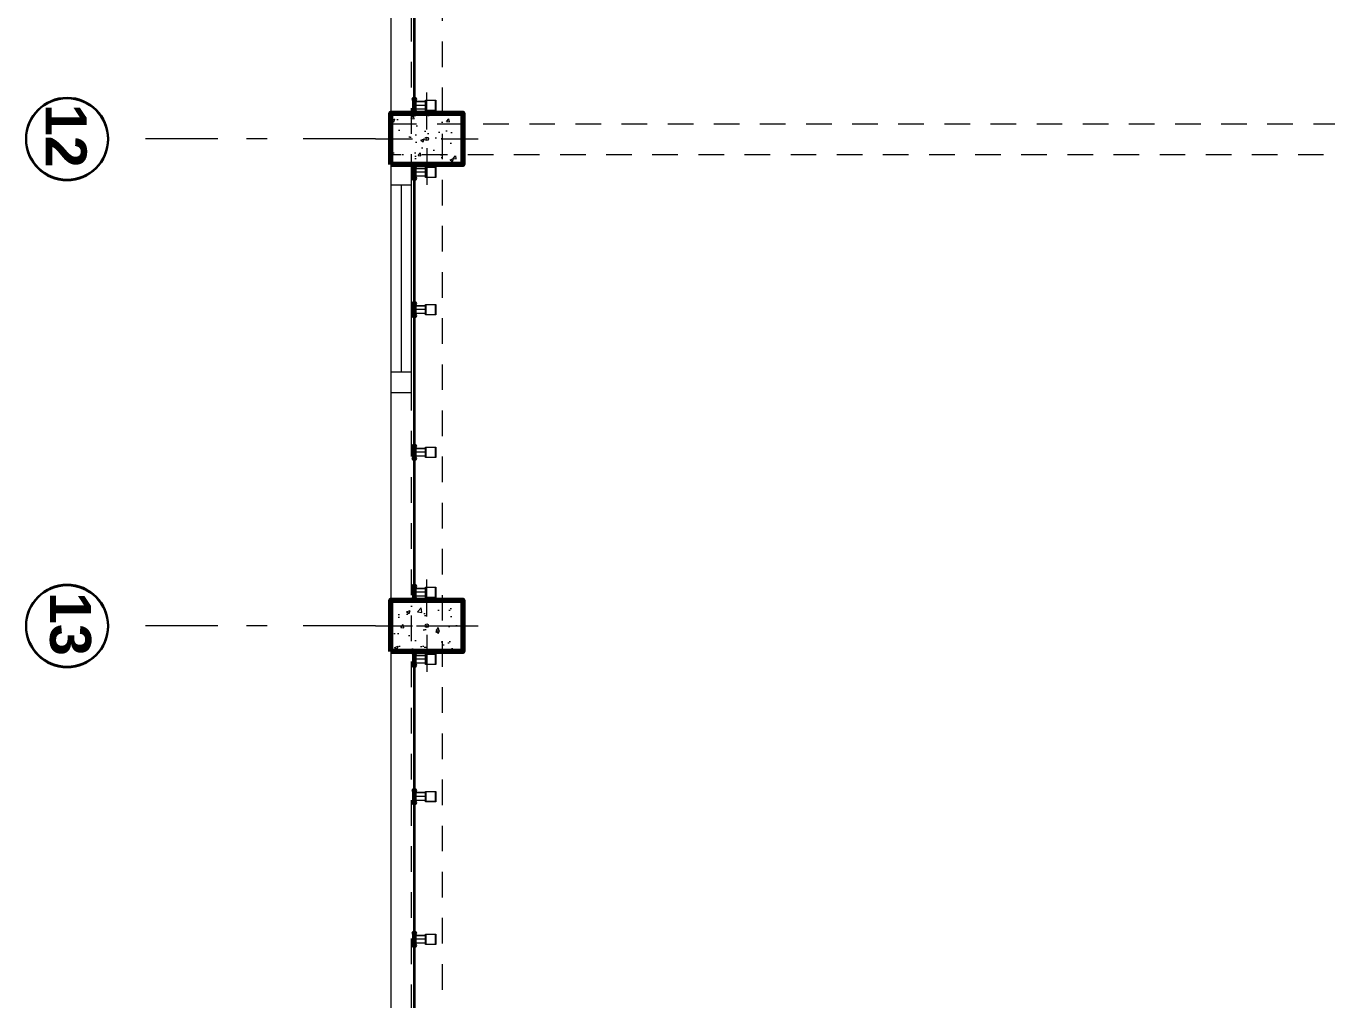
# Model space of a CAD drawing. Header units: metres. Extents: x 27 to 147, y -173 to 8.
# Drawn here: x 115.36 to 121.71, y -34.8 to -30.05 of the extents above; entities that cross this region are included whole.
import ezdxf

# ---------------------------------------------------------------- set-up
doc = ezdxf.new("R2010")
doc.units = ezdxf.units.M
for name, pattern in [('DASHED2', [0.375, 0.25, -0.125]), ('Dot & Dashed', [0.670277762413025, 0.352777767181396, -0.176388883590699, 0, -0.14111111164093]), ('HIDDEN2', [0.1875, 0.125, -0.0625]), ('RAYITAS2', [0.1875, 0.125, -0.0625])]:
    doc.linetypes.add(name, pattern=pattern)
for name, color, linetype, lineweight in [('COLUMNAS 50', 32, 'Continuous', 70), ('Cotas varias El', 253, 'Continuous', 13), ('GRAFO 0 BLANCO', 7, 'Continuous', 0), ('GRAFO 3', 22, 'Continuous', 30), ('GRAFO01', 7, 'Continuous', 0), ('parasoles', 11, 'Continuous', 20), ('proyecciones', 1, 'DASHED2', 5), ('Vanos', 140, 'Continuous', 5), ('vidrio templado', 150, 'Continuous', 5)]:
    doc.layers.add(name, color=color, linetype=linetype, lineweight=lineweight)
doc.styles.add('GENERATED_STYLE_1', font='arialbd.ttf')

# ---------------------------------------------------------------- blocks, each defined once
blk = doc.blocks.new('columna pasillos')
at = {"layer": 'GRAFO 0 BLANCO'}
h = blk.add_hatch(dxfattribs=at)
h.set_pattern_fill('AR-CONC', color=256, scale=0.02399999999999999, angle=-90.00000079175783)
h.set_pattern_definition([(319.9999992082422, (0, 0), (-0.01506051477462154, -0.1721424436160628), [0.01799999999999999, -0.1979999999999999]), (264.9999992082422, (0, 0), (0.1805261125481726, 0.03330031757246919), [0.01439999999999999, -0.1583999999999999]), (10.45144366824218, (-0.001255042758233223, -0.01434520342265684), (0.1654655959138421, -0.1388421255010397), [0.01529764607999999, -0.1682741068799999]), (316.1841992082421, (0.04799999999999998, -6.63301485462505e-10), (-0.03972463092985215, -0.2561379188122313), [0.02699999999999999, -0.2969999999999999]), (6.635634698242177, (0.0446896060250406, -0.02134481941755587), (0.2337884610860787, -0.2243188701924863), [0.02294648207999999, -0.2524113023999999]), (261.1841631982422, (0.04799999999999998, -6.63301485462505e-10), (0.2337884609649843, -0.224318870043817), [0.02159999999999999, -0.2376000002399999]), (290.9999992082422, (0.03599999966834924, -0.0240000004974761), (-0.09662853573932795, -0.1432576911731422), [0.01799999999999999, -0.1979999999999999]), (235.9999992082422, (0.03599999966834924, -0.0240000004974761), (0.1740360100042875, -0.0583956820661451), [0.0144, -0.1584]), (341.4514439482422, (0.02794762174337869, -0.03593814134620205), (0.07740747388692112, -0.2016533714848699), [0.0152976456, -0.1682741068799999]), (307.4999992082422, (0, 0), (0.07989452487918647, -0.002918366380194698), [0, -0.15648, 0, -0.1608, 0, -0.1589999999999999]), (277.4999992082422, (0, 0), (0.09465880997929434, -0.063136690294185), [0, -0.09167999999999997, 0, -0.15288, 0, -0.06059999999999998]), (237.4999992082422, (7.39581156290693e-10, 0.05351999999999998), (-0.005413170986677214, -0.1281173846065747), [0, -0.05999999999999998, 0, -0.1871999999999999, 0, -0.2483999999999999]), (227.4999992082422, (1.071231899021946e-09, 0.07751999999999996), (0.02402519382561498, -0.1399646809741716), [0, -0.07799999999999999, 0, -0.12432, 0, -0.1763999999999999])])
h.paths.add_polyline_path([(-235.5346923206634, 35.02399061012053), (-235.7846922043217, 35.02399061004231), (-235.7846918552657, 34.67399061008165), (-235.5346919716073, 34.67399061016009)])
h.paths.add_polyline_path([(-235.6509782994193, 34.84899061014031, -1), (-235.6684059762088, 34.84899061014031, -1)], flags=16)
at = {"layer": 'COLUMNAS 50', "color": 1, "linetype": 'Continuous', "lineweight": 9}
for p, q in [((-235.659692137814, 35.09899060864817), (-235.659692137814, 34.9189906086481)), ((-235.7046921628762, 34.84899061014031), (-235.8846921628762, 34.84899061014031)), ((-235.6146921127519, 34.84899061014031), (-235.4346921127519, 34.84899061014031)), ((-235.659692137814, 34.77899066027092), (-235.659692137814, 34.59899066027086))]:
    blk.add_line(p, q, dxfattribs=at)
at = {"layer": 'COLUMNAS 50', "linetype": 'Continuous'}
blk.add_lwpolyline([(-235.7846922043217, 35.02399061004231), (-235.5346923206634, 35.02399061012053), (-235.5346919716073, 34.67399061016009), (-235.7846918552657, 34.67399061008165)], close=True, dxfattribs=at)
at = {"layer": 'COLUMNAS 50', "color": 1, "linetype": 'Continuous', "lineweight": 9}
blk.add_circle((-235.659692137814, 34.84899061014031), 0.0087138383947443, dxfattribs=at)
blk.add_point((-235.659692137814, 34.84899061014031), dxfattribs=at)
blk = doc.blocks.new('A$C080739DF')
at = {"layer": 'parasoles', "linetype": 'Continuous'}
h = blk.add_hatch(dxfattribs=at)
h.set_pattern_fill('LIGHTWEIGHT_CONCRETE', color=256, scale=0.001, style=0, pattern_type=2)
h.set_pattern_definition([(0, (184.8167124095916, -24.72910531852027), (0, 0.7794228634059974), [0.04875, -0.40125]), (0, (185.0417124095974, -24.33939390275224), (0, 0.7794228634059974), [0.04875, -0.40125]), (60.00000000000014, (184.8167124095916, -24.72910531852027), (-0.6750000000000032, 0.3897114317029972), [0.04875000000000001, -0.4012499999999999]), (60.00000000000014, (185.2667124096033, -24.72910531852027), (-0.6750000000000032, 0.3897114317029972), [0.04875000000000001, -0.4012499999999999]), (120.0000000000003, (184.8654624078035, -24.72910531852027), (0.6750000000000005, 0.3897114317030018), [0.04874999999999995, -0.4012499999999995]), (120.0000000000003, (185.31546241675, -24.72910531852027), (0.6750000000000005, 0.3897114317030018), [0.04874999999999995, -0.4012499999999995]), (0, (184.8167124095916, -24.65410531851954), (0, 0.15), [0, -0.15, 0, -0.225]), (44.99999999999999, (184.8917124096033, -24.65410531851954), (-0.1060660171779821, 0.1060660171779822), [0, -0.1125, 0, -0.1875])])
h.paths.add_polyline_path([(-1.989917751643588e-05, -3.036353831475935e-06), (0.09998010082830433, -3.036353831475935e-06), (0.09998010082830433, 0.09999696364471333), (-1.989917751643588e-05, 0.09999696364471333)])
for p, q in [((0.09998010082830433, 1.112497816962474), (-1.989917751643588e-05, 1.112497816962474)), ((-1.989917751643588e-05, 1.112497816962474), (-1.989917751643588e-05, 1.01249781696211)), ((0.09998010082830433, 1.01249781696211), (0.09998010082830433, 1.112497816962474)), ((-1.989917751643588e-05, 1.01249781696211), (0.09998010082830433, 1.01249781696211)), ((0.09998010082830433, 0.09999696364471333), (-1.989917751643588e-05, 0.09999696364471333)), ((-1.989917751643588e-05, 0.09999696364471333), (-1.989917751643588e-05, -3.036353831475935e-06)), ((0.09998010082830433, -3.036353831475935e-06), (0.09998010082830433, 0.09999696364471333)), ((-1.989917751643588e-05, -3.036353831475935e-06), (0.09998010082830433, -3.036353831475935e-06))]:
    blk.add_line(p, q, dxfattribs=at)
at = {"layer": 'parasoles', "linetype": 'Continuous', "flags": 128}
for points in [[(-1.990278639141252e-05, 1.012324422215585), (-1.989943945090999e-05, 0.09999695892079785)], [(0.04998010054890756, 0.09999695893898775), (0.04998009720196706, 1.012324422401122)]]:
    blk.add_lwpolyline(points, dxfattribs=at)

msp = doc.modelspace()

# ---------------------------------------------------------------- linework, layer by layer
at = {"layer": 'Cotas varias El', "linetype": 'Dot & Dashed'}
for p, q in [((117.064586723168, -30.60378241225767), (115.759643334425, -30.60378241225767)), ((117.064586723168, -30.60378265929832), (115.759643334425, -30.60378265929832)), ((117.0645867231682, -32.97878251164038), (115.7596433344252, -32.97878251164038)), ((117.0645867231682, -32.97878275868102), (115.7596433344252, -32.97878275868102))]:
    msp.add_line(p, q, dxfattribs=at)
at = {"layer": 'GRAFO 3', "linetype": 'Continuous'}
for centre in [(115.5592292093167, -30.60625187546269), (115.5596433344252, -30.60378433125454), (115.5592292093167, -32.98125030288917), (115.5596433344252, -32.97878275868102)]:
    msp.add_circle(centre, 0.2, dxfattribs=at)
at = {"layer": 'GRAFO01'}
msp.add_line((117.1394858807656, -11.70378287150523), (117.1395866561231, -40.25378302024798), dxfattribs=at)
at = {"layer": 'GRAFO01', "color": 251, "linetype": 'DASHED2', "lineweight": 9, "ltscale": 0.2}
for points in [[(117.1394858808439, -30.72878373632206), (117.1394858807657, -30.47878385266371), (117.4894858807261, -30.47878350360766), (117.4894858808046, -30.72878338726601)], [(117.1395867218524, -30.72878247876538), (117.1395867217742, -30.47878259510703), (117.4895867217346, -30.47878224605098), (117.4895867218131, -30.72878212970933)], [(117.1395867218524, -30.72878272580603), (117.1395867217742, -30.47878284214768), (117.4895867217346, -30.47878249309163), (117.4895867218131, -30.72878237674998)], [(117.1395177124898, -33.10378383739869), (117.1395177124116, -32.85378395374035), (117.489517712372, -32.8537836046843), (117.4895177124505, -33.10378348834264)], [(117.1396185534983, -33.10378257984202), (117.1396185534201, -32.85378269618367), (117.4896185533805, -32.85378234712762), (117.489618553459, -33.10378223078597)], [(117.1396185534983, -33.10378282688266), (117.1396185534201, -32.85378294322432), (117.4896185533805, -32.85378259416827), (117.489618553459, -33.10378247782661)]]:
    msp.add_lwpolyline(points, close=True, dxfattribs=at)
at = {"layer": 'proyecciones', "color": 61, "linetype": 'HIDDEN2', "true_color": 0xedee99}
for points in [[(117.3894859970254, -11.45378311266082), (117.3895868888388, -40.25378392956615), (117.2395866561231, -40.25378392956615), (117.2394857643097, -11.45378311266082)], [(117.3895868380339, -11.45378210214479), (117.3896877298473, -40.25378291905012), (117.2396874971316, -40.25378291905012), (117.2395866053182, -11.45378210214479)]]:
    msp.add_lwpolyline(points, close=True, dxfattribs=at)
at = {"layer": 'proyecciones', "color": 61, "linetype": 'RAYITAS2', "true_color": 0xedee99}
msp.add_lwpolyline([(127.5396292706049, -30.53125160121259), (127.5396292706049, -30.68125118729101), (117.1396874971315, -30.68125118729095), (117.1396874971315, -30.53125160121253)], close=True, dxfattribs=at)
for points in [[(117.38959197931, -32.98125256049958), (117.2395917465942, -32.9812526116696)], [(117.3896928203185, -32.98125154998355), (117.2396925876027, -32.98125160115355)]]:
    msp.add_lwpolyline(points, dxfattribs=at)
at = {"layer": 'Vanos', "color": 145, "lineweight": 5}
msp.add_line((117.1395867216958, -11.45378197733086), (117.1395457604829, -40.10378274542691), dxfattribs=at)
at = {"layer": 'vidrio templado'}
for p, q in [((117.2612457673662, -30.45973392323553), (117.2612457673662, -30.42163392323555)), ((117.2612457673662, -30.42163392323555), (117.3079557673662, -30.42163392323555)), ((117.3079557673662, -30.42163392323555), (117.2612457673662, -30.42163392323555)), ((117.2612457673662, -30.45973392323553), (117.2612457673662, -30.42163392323555)), ((117.2612457673662, -30.42163392323555), (117.3079557673662, -30.42163392323555)), ((117.3079557673662, -30.42163392323555), (117.2612457673662, -30.42163392323555)), ((117.3079557673662, -30.44068392323554), (117.2612457673662, -30.44068392323554)), ((117.3079557673662, -30.44068392323554), (117.2612457673662, -30.44068392323554)), ((117.3079557673662, -30.45973392323553), (117.2612457673662, -30.45973392323553)), ((117.3079557673662, -30.45973392323553), (117.2612457673662, -30.45973392323553)), ((117.3079557673662, -30.45973392323553), (117.2612457673662, -30.45973392323553)), ((117.3079557673662, -30.45973392323553), (117.2612457673662, -30.45973392323553)), ((117.2612537652679, -30.45973392323565), (117.2612537652679, -30.42163392323566)), ((117.2612537652679, -30.42163392323566), (117.3079637652679, -30.42163392323566)), ((117.3079637652679, -30.42163392323566), (117.2612537652679, -30.42163392323566)), ((117.2612537652679, -30.45973392323565), (117.2612537652679, -30.42163392323566)), ((117.2612537652679, -30.42163392323566), (117.3079637652679, -30.42163392323566)), ((117.3079637652679, -30.42163392323566), (117.2612537652679, -30.42163392323566)), ((117.3079637652679, -30.44068392323565), (117.2612537652679, -30.44068392323565)), ((117.3079637652679, -30.44068392323565), (117.2612537652679, -30.44068392323565)), ((117.3079637652679, -30.45973392323565), (117.2612537652679, -30.45973392323565)), ((117.3079637652679, -30.45973392323565), (117.2612537652679, -30.45973392323565)), ((117.3079637652679, -30.45973392323565), (117.2612537652679, -30.45973392323565)), ((117.3079637652679, -30.45973392323565), (117.2612537652679, -30.45973392323565)), ((117.3079557673662, -30.42163392323555), (117.3079557673662, -30.45973392323553)), ((117.3079557673662, -30.42163392323555), (117.3079557673662, -30.45973392323553)), ((117.3079637652679, -30.42163392323566), (117.3079637652679, -30.45973392323565)), ((117.3079637652679, -30.42163392323566), (117.3079637652679, -30.45973392323565)), ((117.261253765268, -30.78593261757614), (117.261253765268, -30.74783261757615)), ((117.261253765268, -30.78593261757614), (117.261253765268, -30.74783261757615)), ((117.2612537656669, -30.74823254848256), (117.3079637656668, -30.74823254848256)), ((117.3079637656668, -30.74823254848256), (117.2612537656669, -30.74823254848256)), ((117.2612537656669, -30.74823254848256), (117.3079637656668, -30.74823254848256)), ((117.3079637656668, -30.74823254848256), (117.2612537656669, -30.74823254848256)), ((117.3079637656668, -30.76728254848256), (117.2612537656669, -30.76728254848256)), ((117.3079637656668, -30.76728254848256), (117.2612537656669, -30.76728254848256)), ((117.3079637656668, -30.74823254848256), (117.3079637656668, -30.78633254848255)), ((117.3079637656668, -30.74823254848256), (117.3079637656668, -30.78633254848255)), ((117.3079637656668, -30.78633254848255), (117.2612537656669, -30.78633254848255)), ((117.3079637656668, -30.78633254848255), (117.2612537656669, -30.78633254848255)), ((117.3079637656668, -30.78633254848255), (117.2612537656669, -30.78633254848255)), ((117.3079637656668, -30.78633254848255), (117.2612537656669, -30.78633254848255)), ((117.261253765268, -31.45583366113111), (117.261253765268, -31.41773366113112)), ((117.261253765268, -31.41773366113112), (117.307963765268, -31.41773366113112)), ((117.307963765268, -31.41773366113112), (117.261253765268, -31.41773366113112)), ((117.261253765268, -31.45583366113111), (117.261253765268, -31.41773366113112)), ((117.261253765268, -31.41773366113112), (117.307963765268, -31.41773366113112)), ((117.307963765268, -31.41773366113112), (117.261253765268, -31.41773366113112)), ((117.307963765268, -31.43678366113112), (117.261253765268, -31.43678366113112)), ((117.307963765268, -31.43678366113112), (117.261253765268, -31.43678366113112)), ((117.307963765268, -31.45583366113111), (117.261253765268, -31.45583366113111)), ((117.307963765268, -31.45583366113111), (117.261253765268, -31.45583366113111)), ((117.307963765268, -31.45583366113111), (117.261253765268, -31.45583366113111)), ((117.307963765268, -31.45583366113111), (117.261253765268, -31.45583366113111)), ((117.307963765268, -31.41773366113112), (117.307963765268, -31.45583366113111)), ((117.307963765268, -31.41773366113112), (117.307963765268, -31.45583366113111)), ((117.261253765268, -32.15183366113108), (117.261253765268, -32.11373366113109)), ((117.261253765268, -32.11373366113109), (117.307963765268, -32.11373366113109)), ((117.307963765268, -32.11373366113109), (117.261253765268, -32.11373366113109)), ((117.261253765268, -32.15183366113108), (117.261253765268, -32.11373366113109)), ((117.261253765268, -32.11373366113109), (117.307963765268, -32.11373366113109)), ((117.307963765268, -32.11373366113109), (117.261253765268, -32.11373366113109)), ((117.307963765268, -32.11373366113109), (117.307963765268, -32.15183366113108)), ((117.307963765268, -32.11373366113109), (117.307963765268, -32.15183366113108)), ((117.307963765268, -32.13278366113109), (117.261253765268, -32.13278366113109)), ((117.307963765268, -32.13278366113109), (117.261253765268, -32.13278366113109)), ((117.307963765268, -32.15183366113108), (117.261253765268, -32.15183366113108)), ((117.307963765268, -32.15183366113108), (117.261253765268, -32.15183366113108)), ((117.307963765268, -32.15183366113108), (117.261253765268, -32.15183366113108)), ((117.307963765268, -32.15183366113108), (117.261253765268, -32.15183366113108)), ((117.261253765268, -32.8347336156309), (117.261253765268, -32.79663361563091)), ((117.261253765268, -32.79663361563091), (117.307963765268, -32.79663361563091)), ((117.307963765268, -32.79663361563091), (117.261253765268, -32.79663361563091)), ((117.261253765268, -32.8347336156309), (117.261253765268, -32.79663361563091)), ((117.261253765268, -32.79663361563091), (117.307963765268, -32.79663361563091)), ((117.307963765268, -32.79663361563091), (117.261253765268, -32.79663361563091)), ((117.307963765268, -32.79663361563091), (117.307963765268, -32.8347336156309)), ((117.307963765268, -32.79663361563091), (117.307963765268, -32.8347336156309)), ((117.307963765268, -32.8156836156309), (117.261253765268, -32.8156836156309)), ((117.307963765268, -32.8156836156309), (117.261253765268, -32.8156836156309)), ((117.307963765268, -32.8347336156309), (117.261253765268, -32.8347336156309)), ((117.307963765268, -32.8347336156309), (117.261253765268, -32.8347336156309)), ((117.307963765268, -32.8347336156309), (117.261253765268, -32.8347336156309)), ((117.307963765268, -32.8347336156309), (117.261253765268, -32.8347336156309)), ((117.2612855969139, -33.16093271865277), (117.2612855969139, -33.12283271865279)), ((117.2612855969139, -33.16093271865277), (117.2612855969139, -33.12283271865279)), ((117.2612855973128, -33.1232326495592), (117.3079955973128, -33.1232326495592)), ((117.3079955973128, -33.1232326495592), (117.2612855973128, -33.1232326495592)), ((117.2612855973128, -33.1232326495592), (117.3079955973128, -33.1232326495592)), ((117.3079955973128, -33.1232326495592), (117.2612855973128, -33.1232326495592)), ((117.3079955973128, -33.1232326495592), (117.3079955973128, -33.16133264955918)), ((117.3079955973128, -33.1232326495592), (117.3079955973128, -33.16133264955918)), ((117.3079955973128, -33.14228264955919), (117.2612855973128, -33.14228264955919)), ((117.3079955973128, -33.14228264955919), (117.2612855973128, -33.14228264955919)), ((117.3079955973128, -33.16133264955918), (117.2612855973128, -33.16133264955918)), ((117.3079955973128, -33.16133264955918), (117.2612855973128, -33.16133264955918)), ((117.3079955973128, -33.16133264955918), (117.2612855973128, -33.16133264955918)), ((117.3079955973128, -33.16133264955918), (117.2612855973128, -33.16133264955918)), ((117.2612855969139, -33.83083376220775), (117.2612855969139, -33.79273376220776)), ((117.2612855969139, -33.79273376220776), (117.3079955969139, -33.79273376220776)), ((117.3079955969139, -33.79273376220776), (117.2612855969139, -33.79273376220776)), ((117.2612855969139, -33.83083376220775), (117.2612855969139, -33.79273376220776)), ((117.2612855969139, -33.79273376220776), (117.3079955969139, -33.79273376220776)), ((117.3079955969139, -33.79273376220776), (117.2612855969139, -33.79273376220776)), ((117.3079955969139, -33.81178376220775), (117.2612855969139, -33.81178376220775)), ((117.3079955969139, -33.81178376220775), (117.2612855969139, -33.81178376220775)), ((117.3079955969139, -33.79273376220776), (117.3079955969139, -33.83083376220775)), ((117.3079955969139, -33.79273376220776), (117.3079955969139, -33.83083376220775)), ((117.3079955969139, -33.83083376220775), (117.2612855969139, -33.83083376220775)), ((117.3079955969139, -33.83083376220775), (117.2612855969139, -33.83083376220775)), ((117.3079955969139, -33.83083376220775), (117.2612855969139, -33.83083376220775)), ((117.3079955969139, -33.83083376220775), (117.2612855969139, -33.83083376220775)), ((117.2612855969139, -34.52683376220772), (117.2612855969139, -34.48873376220773)), ((117.2612855969139, -34.48873376220773), (117.3079955969139, -34.48873376220773)), ((117.3079955969139, -34.48873376220773), (117.2612855969139, -34.48873376220773)), ((117.2612855969139, -34.52683376220772), (117.2612855969139, -34.48873376220773)), ((117.2612855969139, -34.48873376220773), (117.3079955969139, -34.48873376220773)), ((117.3079955969139, -34.48873376220773), (117.2612855969139, -34.48873376220773)), ((117.3079955969139, -34.50778376220772), (117.2612855969139, -34.50778376220772)), ((117.3079955969139, -34.50778376220772), (117.2612855969139, -34.50778376220772)), ((117.3079955969139, -34.48873376220773), (117.3079955969139, -34.52683376220772)), ((117.3079955969139, -34.48873376220773), (117.3079955969139, -34.52683376220772)), ((117.3079955969139, -34.52683376220772), (117.2612855969139, -34.52683376220772)), ((117.3079955969139, -34.52683376220772), (117.2612855969139, -34.52683376220772)), ((117.3079955969139, -34.52683376220772), (117.2612855969139, -34.52683376220772)), ((117.3079955969139, -34.52683376220772), (117.2612855969139, -34.52683376220772))]:
    msp.add_line(p, q, dxfattribs=at)
for points in [[(117.2499756875947, -28.35378268541054), (117.2499755668124, -30.47878368232328), (117.2579755668124, -30.47878368232328), (117.2579756875948, -28.35378268541042)], [(117.2499836854964, -28.35378268541065), (117.249983564714, -30.4787836823234), (117.2579835647141, -30.4787836823234), (117.2579836854964, -28.35378268541054)], [(117.2499836854965, -30.7287823778059), (117.2499835647141, -32.85378337471865), (117.2579835647142, -32.85378337471865), (117.2579836854966, -30.72878237780579)], [(117.3079836648432, -30.7926823014419), (117.3079836648432, -30.79039230144188), (117.3079836648432, -30.74188230144192), (117.3102736648434, -30.74188230144192), (117.3564936648431, -30.74188230144192), (117.3587836648432, -30.74188230144192), (117.3587836648432, -30.7926823014419), (117.3564936648431, -30.7926823014419)], [(117.3102736648434, -30.79039230144188), (117.3564936648431, -30.79039230144188), (117.3564936648431, -30.74417230144194), (117.3102736648434, -30.74417230144194)], [(117.2500155171425, -33.10378247888254), (117.2500153963601, -35.22878347579528), (117.2580153963601, -35.22878347579528), (117.2580155171425, -33.10378247888242)], [(117.3080154964892, -33.16768240251854), (117.3080154964892, -33.16539240251852), (117.3080154964892, -33.11688240251856), (117.3103054964893, -33.11688240251856), (117.356525496489, -33.11688240251856), (117.3588154964892, -33.11688240251856), (117.3588154964892, -33.16768240251854), (117.356525496489, -33.16768240251854)], [(117.3103054964893, -33.16539240251852), (117.356525496489, -33.16539240251852), (117.356525496489, -33.11917240251857), (117.3103054964893, -33.11917240251857)]]:
    msp.add_lwpolyline(points, close=True, dxfattribs=at)
at = {"layer": 'vidrio templado', "flags": 128}
for points in [[(117.2466856665425, -30.47878367619477), (117.2466856665425, -30.40258367619491), (117.2489756665426, -30.40258367619491), (117.2489756665426, -30.47878367619488)], [(117.2466856665425, -30.47878367619477), (117.2466856665425, -30.40258367619491), (117.2489756665426, -30.40258367619491), (117.2489756665426, -30.47878367619488)], [(117.2466936644442, -30.47878367619488), (117.2466936644442, -30.40258367619502), (117.2489836644443, -30.40258367619502), (117.2489836644443, -30.47878367619499)], [(117.2466936644442, -30.47878367619488), (117.2466936644442, -30.40258367619502), (117.2489836644443, -30.40258367619502), (117.2489836644443, -30.47878367619499)], [(117.2589756665426, -30.47878367619477), (117.2589756665426, -30.4279836761949), (117.2589756665426, -30.40258367619491), (117.2612656665425, -30.40258367619491), (117.2612656665425, -30.4279836761949), (117.2612656665425, -30.47878367619477)], [(117.2589756665426, -30.47878367619477), (117.2589756665426, -30.40258367619491), (117.2612656665425, -30.40258367619491), (117.2612656665425, -30.47878367619477)], [(117.2589836644443, -30.47878367619488), (117.2589836644443, -30.42798367619501), (117.2589836644443, -30.40258367619502), (117.2612736644442, -30.40258367619502), (117.2612736644442, -30.42798367619501), (117.2612736644442, -30.47878367619488)], [(117.2589836644443, -30.47878367619488), (117.2589836644443, -30.40258367619502), (117.2612736644442, -30.40258367619502), (117.2612736644442, -30.47878367619488)], [(117.3079756665426, -30.46608367619488), (117.3079756665426, -30.46379367619487), (117.3079756665426, -30.4152836761949), (117.3102656665427, -30.4152836761949), (117.3564856665425, -30.4152836761949), (117.3587756665426, -30.4152836761949), (117.3587756665426, -30.46608367619488), (117.3564856665425, -30.46608367619488)], [(117.3079836644443, -30.466083676195), (117.3079836644443, -30.46379367619498), (117.3079836644443, -30.41528367619502), (117.3102736644444, -30.41528367619502), (117.3564936644441, -30.41528367619502), (117.3587836644443, -30.41528367619502), (117.3587836644443, -30.466083676195), (117.3564936644441, -30.466083676195)], [(117.3102656665427, -30.46379367619487), (117.3564856665425, -30.46379367619487), (117.3564856665425, -30.41757367619492), (117.3102656665427, -30.41757367619492)], [(117.3102736644444, -30.46379367619498), (117.3564936644441, -30.46379367619498), (117.3564936644441, -30.41757367619503), (117.3102736644444, -30.41757367619503)], [(117.2466936644443, -30.80498237053537), (117.2466936644443, -30.72878237053551), (117.2489836644444, -30.72878237053551), (117.2489836644444, -30.80498237053548)], [(117.2466936644443, -30.80498237053537), (117.2466936644443, -30.72878237053551), (117.2489836644444, -30.72878237053551), (117.2489836644444, -30.80498237053548)], [(117.2589836644444, -30.80498237053537), (117.2589836644444, -30.7541823705355), (117.2589836644444, -30.72878237053551), (117.2612736644443, -30.72878237053551), (117.2612736644443, -30.7541823705355), (117.2612736644443, -30.80498237053537)], [(117.2589836644444, -30.80498237053537), (117.2589836644444, -30.72878237053551), (117.2612736644443, -30.72878237053551), (117.2612736644443, -30.80498237053537)], [(117.2466936644443, -31.47488341409034), (117.2466936644443, -31.39868341409048), (117.2489836644444, -31.39868341409048), (117.2489836644444, -31.47488341409046)], [(117.2466936644443, -31.47488341409034), (117.2466936644443, -31.39868341409048), (117.2489836644444, -31.39868341409048), (117.2489836644444, -31.47488341409046)], [(117.2589836644444, -31.47488341409034), (117.2589836644444, -31.42408341409048), (117.2589836644444, -31.39868341409048), (117.2612736644443, -31.39868341409048), (117.2612736644443, -31.42408341409048), (117.2612736644443, -31.47488341409034)], [(117.2589836644444, -31.47488341409034), (117.2589836644444, -31.39868341409048), (117.2612736644443, -31.39868341409048), (117.2612736644443, -31.47488341409034)], [(117.3079836644444, -31.46218341409046), (117.3079836644444, -31.45989341409044), (117.3079836644444, -31.41138341409048), (117.3102736644445, -31.41138341409048), (117.3564936644443, -31.41138341409048), (117.3587836644444, -31.41138341409048), (117.3587836644444, -31.46218341409046), (117.3564936644443, -31.46218341409046)], [(117.3102736644445, -31.45989341409044), (117.3564936644443, -31.45989341409044), (117.3564936644443, -31.4136734140905), (117.3102736644445, -31.4136734140905)], [(117.2466936644443, -32.17088341409031), (117.2466936644443, -32.09468341409045), (117.2489836644444, -32.09468341409045), (117.2489836644444, -32.17088341409043)], [(117.2466936644443, -32.17088341409031), (117.2466936644443, -32.09468341409045), (117.2489836644444, -32.09468341409045), (117.2489836644444, -32.17088341409043)], [(117.2589836644444, -32.17088341409031), (117.2589836644444, -32.12008341409044), (117.2589836644444, -32.09468341409045), (117.2612736644443, -32.09468341409045), (117.2612736644443, -32.12008341409044), (117.2612736644443, -32.17088341409031)], [(117.2589836644444, -32.17088341409031), (117.2589836644444, -32.09468341409045), (117.2612736644443, -32.09468341409045), (117.2612736644443, -32.17088341409031)], [(117.3079836644444, -32.15818341409043), (117.3079836644444, -32.15589341409041), (117.3079836644444, -32.10738341409045), (117.3102736644445, -32.10738341409045), (117.3564936644443, -32.10738341409045), (117.3587836644444, -32.10738341409045), (117.3587836644444, -32.15818341409043), (117.3564936644443, -32.15818341409043)], [(117.3102736644445, -32.15589341409041), (117.3564936644443, -32.15589341409041), (117.3564936644443, -32.10967341409047), (117.3102736644445, -32.10967341409047)], [(117.2466936644443, -32.85378336859013), (117.2466936644443, -32.77758336859027), (117.2489836644444, -32.77758336859027), (117.2489836644444, -32.85378336859024)], [(117.2466936644443, -32.85378336859013), (117.2466936644443, -32.77758336859027), (117.2489836644444, -32.77758336859027), (117.2489836644444, -32.85378336859024)], [(117.2589836644444, -32.85378336859013), (117.2589836644444, -32.80298336859026), (117.2589836644444, -32.77758336859027), (117.2612736644443, -32.77758336859027), (117.2612736644443, -32.80298336859026), (117.2612736644443, -32.85378336859013)], [(117.2589836644444, -32.85378336859013), (117.2589836644444, -32.77758336859027), (117.2612736644443, -32.77758336859027), (117.2612736644443, -32.85378336859013)], [(117.3079836644444, -32.84108336859025), (117.3079836644444, -32.83879336859023), (117.3079836644444, -32.79028336859027), (117.3102736644445, -32.79028336859027), (117.3564936644443, -32.79028336859027), (117.3587836644444, -32.79028336859027), (117.3587836644444, -32.84108336859025), (117.3564936644443, -32.84108336859025)], [(117.3102736644445, -32.83879336859023), (117.3564936644443, -32.83879336859023), (117.3564936644443, -32.79257336859028), (117.3102736644445, -32.79257336859028)], [(117.2467254960902, -33.17998247161201), (117.2467254960902, -33.10378247161215), (117.2490154960904, -33.10378247161215), (117.2490154960904, -33.17998247161212)], [(117.2467254960902, -33.17998247161201), (117.2467254960902, -33.10378247161215), (117.2490154960904, -33.10378247161215), (117.2490154960904, -33.17998247161212)], [(117.2590154960903, -33.17998247161201), (117.2590154960903, -33.12918247161214), (117.2590154960903, -33.10378247161215), (117.2613054960902, -33.10378247161215), (117.2613054960902, -33.12918247161214), (117.2613054960902, -33.17998247161201)], [(117.2590154960903, -33.17998247161201), (117.2590154960903, -33.10378247161215), (117.2613054960902, -33.10378247161215), (117.2613054960902, -33.17998247161201)], [(117.2467254960902, -33.84988351516698), (117.2467254960902, -33.77368351516712), (117.2490154960904, -33.77368351516712), (117.2490154960904, -33.84988351516709)], [(117.2467254960902, -33.84988351516698), (117.2467254960902, -33.77368351516712), (117.2490154960904, -33.77368351516712), (117.2490154960904, -33.84988351516709)], [(117.2590154960903, -33.84988351516698), (117.2590154960903, -33.79908351516711), (117.2590154960903, -33.77368351516712), (117.2613054960902, -33.77368351516712), (117.2613054960902, -33.79908351516711), (117.2613054960902, -33.84988351516698)], [(117.2590154960903, -33.84988351516698), (117.2590154960903, -33.77368351516712), (117.2613054960902, -33.77368351516712), (117.2613054960902, -33.84988351516698)], [(117.3080154960903, -33.8371835151671), (117.3080154960903, -33.83489351516708), (117.3080154960903, -33.78638351516712), (117.3103054960905, -33.78638351516712), (117.3565254960902, -33.78638351516712), (117.3588154960903, -33.78638351516712), (117.3588154960903, -33.8371835151671), (117.3565254960902, -33.8371835151671)], [(117.3103054960905, -33.83489351516708), (117.3565254960902, -33.83489351516708), (117.3565254960902, -33.78867351516713), (117.3103054960905, -33.78867351516713)], [(117.2467254960902, -34.54588351516695), (117.2467254960902, -34.46968351516709), (117.2490154960904, -34.46968351516709), (117.2490154960904, -34.54588351516706)], [(117.2467254960902, -34.54588351516695), (117.2467254960902, -34.46968351516709), (117.2490154960904, -34.46968351516709), (117.2490154960904, -34.54588351516706)], [(117.2590154960903, -34.54588351516695), (117.2590154960903, -34.49508351516708), (117.2590154960903, -34.46968351516709), (117.2613054960902, -34.46968351516709), (117.2613054960902, -34.49508351516708), (117.2613054960902, -34.54588351516695)], [(117.2590154960903, -34.54588351516695), (117.2590154960903, -34.46968351516709), (117.2613054960902, -34.46968351516709), (117.2613054960902, -34.54588351516695)], [(117.3080154960903, -34.53318351516707), (117.3080154960903, -34.53089351516705), (117.3080154960903, -34.48238351516709), (117.3103054960905, -34.48238351516709), (117.3565254960902, -34.48238351516709), (117.3588154960903, -34.48238351516709), (117.3588154960903, -34.53318351516707), (117.3565254960902, -34.53318351516707)], [(117.3103054960905, -34.53089351516705), (117.3565254960902, -34.53089351516705), (117.3565254960902, -34.4846735151671), (117.3103054960905, -34.4846735151671)]]:
    msp.add_lwpolyline(points, close=True, dxfattribs=at)
at = {"layer": 'vidrio templado'}
for centre, start, end in [((117.2466577695427, -30.41137272093037), 90, 270), ((117.2466657674444, -30.41137272093049), 90, 270), ((117.2612457673661, -30.41137272093037), 270, 90), ((117.2612537652678, -30.41137272093049), 270, 90), ((117.2466577695427, -30.47034657141675), 90, 270), ((117.2466657674444, -30.47034657141687), 90, 270), ((117.2612457673661, -30.47034657141675), 270, 90), ((117.2612537652678, -30.47034657141687), 270, 90), ((117.2466657674445, -30.73757141527098), 90, 270), ((117.2612537652679, -30.73757141527098), 270, 90), ((117.2466657674445, -30.79654526575736), 90, 270), ((117.2612537652679, -30.79654526575736), 270, 90), ((117.2466657674445, -31.40747245882595), 90, 270), ((117.2612537652679, -31.40747245882595), 270, 90), ((117.2466657674445, -31.46644630931233), 90, 270), ((117.2612537652679, -31.46644630931233), 270, 90), ((117.2466657674445, -32.10347245882592), 90, 270), ((117.2612537652679, -32.10347245882592), 270, 90), ((117.2466657674445, -32.1624463093123), 90, 270), ((117.2612537652679, -32.1624463093123), 270, 90), ((117.2466657674445, -32.78637241332574), 90, 270), ((117.2612537652679, -32.78637241332574), 270, 90), ((117.2466657674445, -32.84534626381212), 90, 270), ((117.2612537652679, -32.84534626381212), 270, 90), ((117.2466975990905, -33.11257151634761), 90, 270), ((117.2612855969138, -33.11257151634761), 270, 90), ((117.2466975990905, -33.171545366834), 90, 270), ((117.2612855969138, -33.171545366834), 270, 90), ((117.2466975990905, -33.78247255990259), 90, 270), ((117.2612855969138, -33.78247255990259), 270, 90), ((117.2466975990905, -33.84144641038897), 90, 270), ((117.2612855969138, -33.84144641038897), 270, 90), ((117.2466975990905, -34.47847255990256), 90, 270), ((117.2612855969138, -34.47847255990256), 270, 90), ((117.2466975990905, -34.53744641038894), 90, 270), ((117.2612855969138, -34.53744641038894), 270, 90)]:
    msp.add_arc(centre, 0.004757940151279171, start, end, dxfattribs=at)

# ---------------------------------------------------------------- block references
at = {"layer": 'COLUMNAS 50', "rotation": 89.99999999999999}
for p in [(152.1634764908863, 205.0559084679997), (152.1635773318948, 205.0559094785157), (152.1635083225322, 202.6809086139637), (152.1636091635407, 202.6809096244797)]:
    msp.add_blockref('columna pasillos', p, dxfattribs=at)
at = {"layer": 'Cotas varias El', "rotation": 180}
msp.add_blockref('A$C080739DF', (117.2394882494439, -30.72878652563288), dxfattribs=at)

# ---------------------------------------------------------------- texts
at = {"char_height": 0.2, "attachment_point": 9, "rotation": 270.00000044022704, "style": 'GENERATED_STYLE_1'}
for s, insert in [('12', (115.455021112382, -30.74438731121917)), ('12', (115.455021112382, -30.74438755825982)), ('13', (115.4733044665405, -33.1253561478148)), ('13', (115.4733044665405, -33.12535639485544))]:
    msp.add_mtext(s, dxfattribs=dict(at, insert=insert))

doc.saveas('drawing.dxf')
